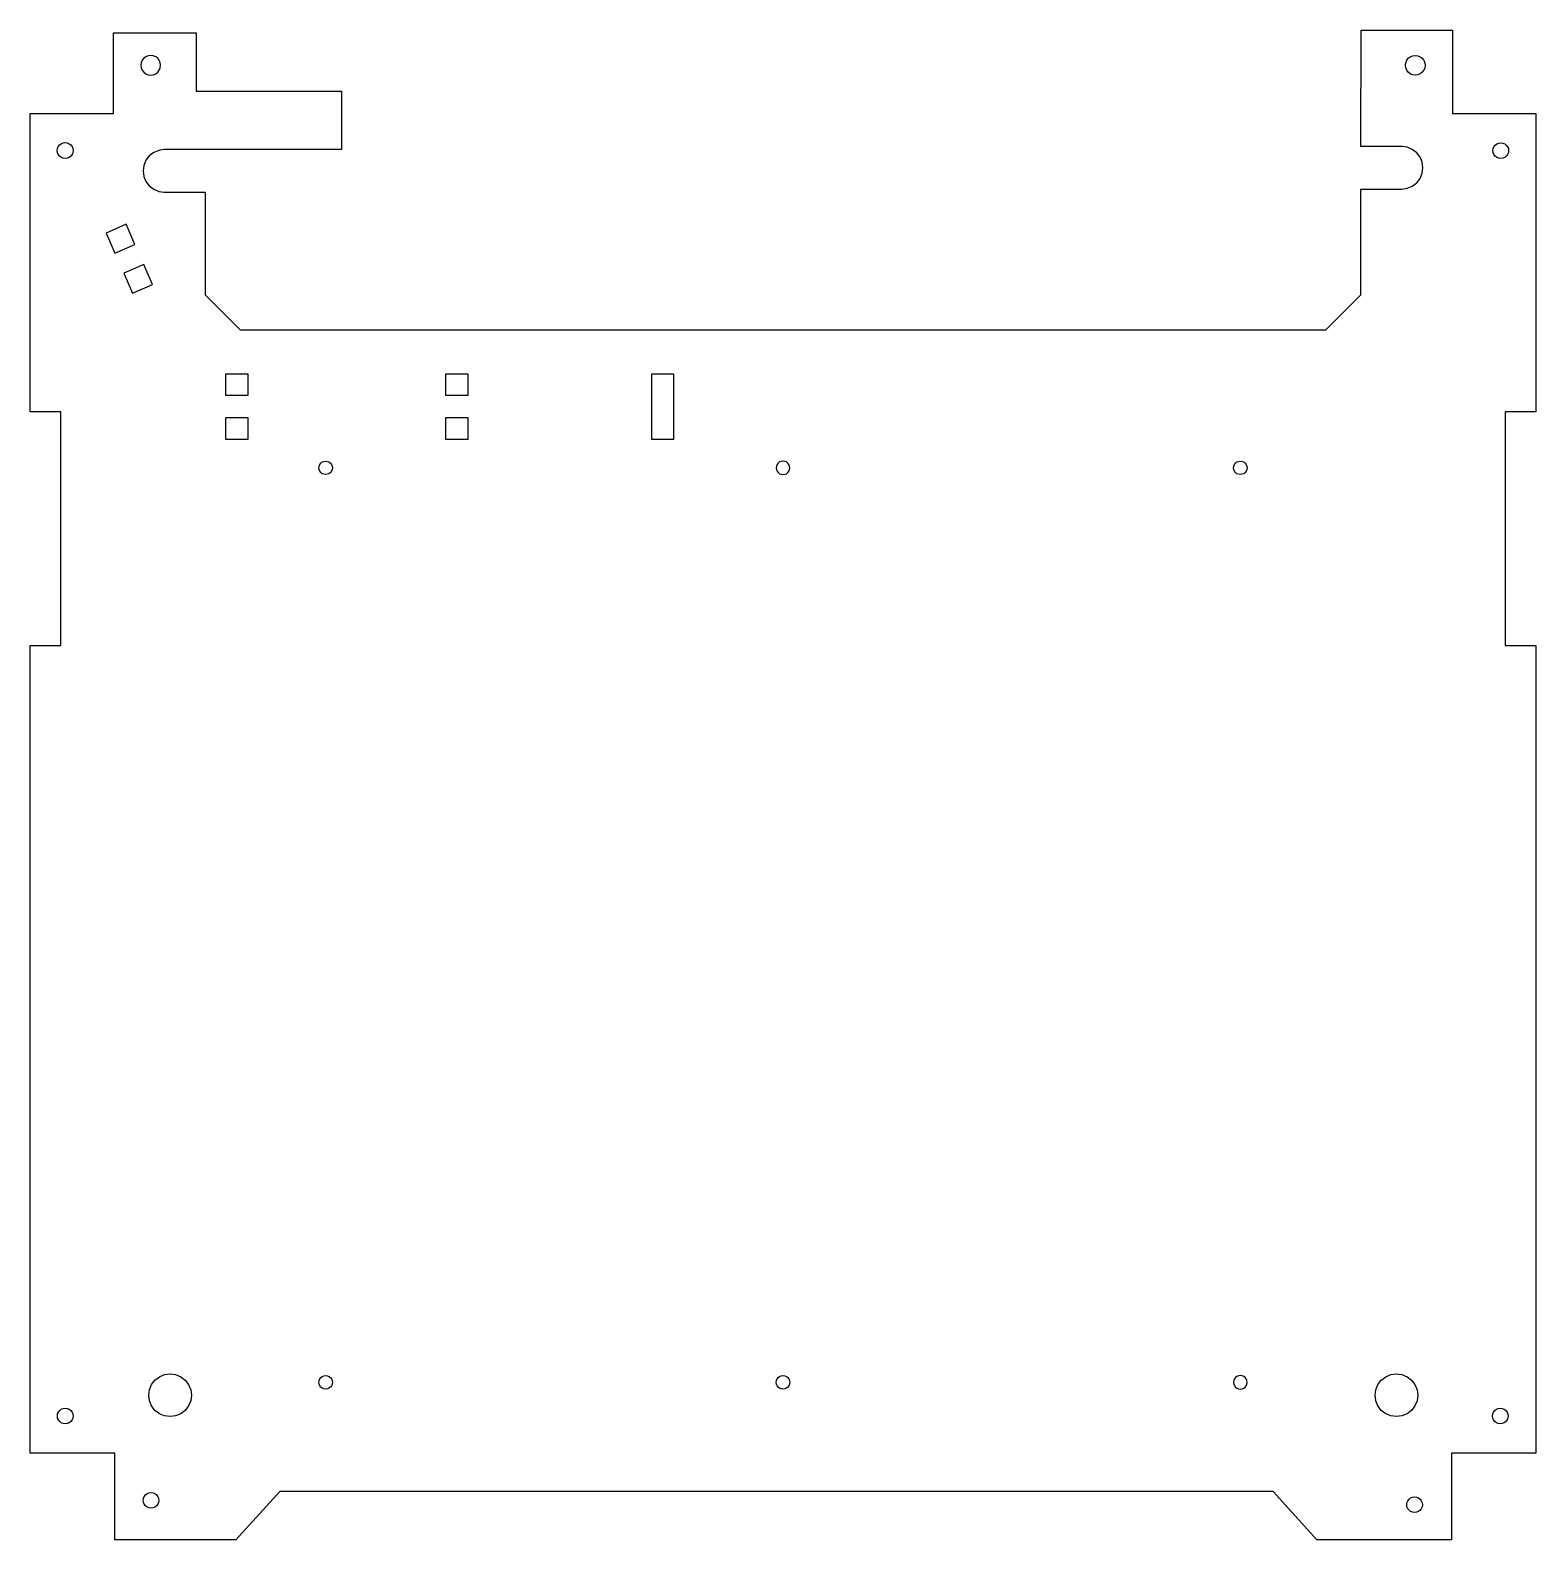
# Model space of a CAD drawing. Extents: x 1223 to 1567, y 946 to 1291.
import ezdxf

# ---------------------------------------------------------------- set-up
doc = ezdxf.new("R2010")
doc.units = 0
doc.header["$MEASUREMENT"] = 0
doc.layers.add('t1', color=5, linetype='Continuous')
doc.layers.add('t2', color=1, linetype='Continuous')

msp = doc.modelspace()

# ---------------------------------------------------------------- linework, layer by layer
at = {"layer": 't1'}
for points in [[(1249.05, 1284.07), (1248.83, 1283.52), (1248.75, 1282.94), (1248.83, 1282.37), (1249.05, 1281.82), (1249.41, 1281.36), (1249.87, 1281), (1250.41, 1280.78), (1250.99, 1280.7), (1251.57, 1280.78), (1252.11, 1281), (1252.58, 1281.36), (1252.93, 1281.82), (1253.16, 1282.37), (1253.23, 1282.94), (1253.16, 1283.52), (1252.93, 1284.07), (1252.58, 1284.53), (1252.11, 1284.89), (1251.57, 1285.11), (1250.99, 1285.19), (1250.41, 1285.11), (1249.87, 1284.89), (1249.41, 1284.53)], [(1541.01, 1284.89), (1541.48, 1284.53), (1541.65, 1284.3), (1541.83, 1284.07), (1542.06, 1283.53), (1542.13, 1282.95), (1542.06, 1282.37), (1541.83, 1281.83), (1541.48, 1281.36), (1541.01, 1281.01), (1540.47, 1280.78), (1539.89, 1280.71), (1539.31, 1280.78), (1538.77, 1281.01), (1538.31, 1281.36), (1537.95, 1281.83), (1537.73, 1282.37), (1537.65, 1282.95), (1537.73, 1283.53), (1537.95, 1284.07), (1538.31, 1284.53), (1538.77, 1284.89), (1539.31, 1285.11), (1539.89, 1285.19), (1540.47, 1285.11)], [(1232.35, 1265.02), (1232.73, 1264.73), (1233.02, 1264.35), (1233.21, 1263.91), (1233.27, 1263.43), (1233.21, 1262.96), (1233.02, 1262.52), (1232.73, 1262.14), (1232.35, 1261.85), (1231.91, 1261.67), (1231.44, 1261.6), (1230.97, 1261.67), (1230.52, 1261.85), (1230.14, 1262.14), (1229.85, 1262.52), (1229.67, 1262.96), (1229.61, 1263.43), (1229.67, 1263.91), (1229.85, 1264.35), (1230.14, 1264.73), (1230.52, 1265.02), (1230.97, 1265.2), (1231.44, 1265.27), (1231.91, 1265.2)], [(1557.71, 1262.97), (1557.65, 1263.44), (1557.71, 1263.9), (1557.89, 1264.33), (1558.18, 1264.7), (1558.55, 1264.99), (1558.98, 1265.17), (1559.44, 1265.23), (1559.91, 1265.17), (1560.34, 1264.99), (1560.71, 1264.7), (1560.99, 1264.33), (1561.17, 1263.9), (1561.23, 1263.44), (1561.17, 1262.97), (1560.99, 1262.54), (1560.71, 1262.17), (1560.34, 1261.89), (1559.91, 1261.71), (1559.44, 1261.65), (1558.98, 1261.71), (1558.55, 1261.89), (1558.18, 1262.17), (1557.89, 1262.54)], [(1247.38, 1242.01), (1245.37, 1246.59), (1240.79, 1244.57), (1242.8, 1240)], [(1244.81, 1235.42), (1246.82, 1230.84), (1251.4, 1232.85), (1249.39, 1237.43)], [(1268.14, 1212.44), (1273.14, 1212.44), (1273.14, 1207.44), (1268.14, 1207.44)], [(1318.44, 1212.44), (1323.44, 1212.44), (1323.44, 1207.44), (1318.44, 1207.44)], [(1370.44, 1197.44), (1365.44, 1197.44), (1365.44, 1212.44), (1370.44, 1212.44)], [(1268.14, 1197.44), (1268.14, 1202.44), (1273.14, 1202.44), (1273.14, 1197.44)], [(1323.44, 1202.44), (1323.44, 1197.44), (1318.44, 1197.44), (1318.44, 1202.44)], [(1292.48, 1190.93), (1292.43, 1190.54), (1292.28, 1190.16), (1292.03, 1189.85), (1291.71, 1189.6), (1291.34, 1189.45), (1290.94, 1189.39), (1290.54, 1189.45), (1290.17, 1189.6), (1289.85, 1189.85), (1289.61, 1190.16), (1289.45, 1190.54), (1289.4, 1190.93), (1289.45, 1191.33), (1289.61, 1191.7), (1289.85, 1192.02), (1290.17, 1192.27), (1290.54, 1192.42), (1290.94, 1192.48), (1291.34, 1192.42), (1291.71, 1192.27), (1292.03, 1192.02), (1292.28, 1191.7), (1292.43, 1191.33)], [(1394.11, 1190.16), (1394.35, 1189.85), (1394.67, 1189.6), (1395.04, 1189.45), (1395.44, 1189.39), (1395.84, 1189.45), (1396.21, 1189.6), (1396.53, 1189.85), (1396.78, 1190.16), (1396.93, 1190.54), (1396.98, 1190.93), (1396.93, 1191.33), (1396.78, 1191.7), (1396.53, 1192.02), (1396.21, 1192.27), (1395.84, 1192.42), (1395.44, 1192.48), (1395.04, 1192.42), (1394.67, 1192.27), (1394.35, 1192.02), (1394.11, 1191.7), (1393.95, 1191.33), (1393.9, 1190.93), (1393.95, 1190.54)], [(1501.28, 1190.16), (1501.03, 1189.85), (1500.71, 1189.6), (1500.34, 1189.45), (1499.94, 1189.39), (1499.54, 1189.45), (1499.17, 1189.6), (1498.85, 1189.85), (1498.61, 1190.16), (1498.45, 1190.54), (1498.4, 1190.93), (1498.45, 1191.33), (1498.61, 1191.7), (1498.85, 1192.02), (1499.17, 1192.27), (1499.54, 1192.42), (1499.94, 1192.48), (1500.34, 1192.42), (1500.71, 1192.27), (1501.03, 1192.02), (1501.28, 1191.7), (1501.43, 1191.33), (1501.48, 1190.93), (1501.43, 1190.54)], [(1255.4, 983.88), (1256.67, 983.71), (1257.85, 983.22), (1258.86, 982.45), (1259.64, 981.43), (1260.12, 980.25), (1260.29, 978.99), (1260.12, 977.72), (1259.64, 976.54), (1258.86, 975.53), (1257.85, 974.75), (1256.67, 974.26), (1255.4, 974.1), (1254.13, 974.26), (1252.96, 974.75), (1251.94, 975.53), (1251.17, 976.54), (1250.68, 977.72), (1250.51, 978.99), (1250.68, 980.25), (1251.17, 981.43), (1251.94, 982.45), (1252.96, 983.22), (1254.13, 983.71)], [(1292.03, 983.02), (1292.28, 982.7), (1292.43, 982.33), (1292.48, 981.93), (1292.43, 981.54), (1292.28, 981.16), (1292.03, 980.85), (1291.71, 980.6), (1291.34, 980.45), (1290.94, 980.39), (1290.54, 980.45), (1290.17, 980.6), (1289.85, 980.85), (1289.61, 981.16), (1289.45, 981.54), (1289.4, 981.93), (1289.45, 982.33), (1289.61, 982.7), (1289.85, 983.02), (1290.17, 983.27), (1290.54, 983.42), (1290.94, 983.48), (1291.34, 983.42), (1291.71, 983.27)], [(1395.44, 983.48), (1395.84, 983.42), (1396.21, 983.27), (1396.53, 983.02), (1396.78, 982.7), (1396.93, 982.33), (1396.98, 981.93), (1396.93, 981.54), (1396.78, 981.16), (1396.53, 980.85), (1396.21, 980.6), (1395.84, 980.45), (1395.44, 980.39), (1395.04, 980.45), (1394.67, 980.6), (1394.35, 980.85), (1394.11, 981.16), (1393.95, 981.54), (1393.9, 981.93), (1393.95, 982.33), (1394.11, 982.7), (1394.35, 983.02), (1394.67, 983.27), (1395.04, 983.42)], [(1501.28, 981.16), (1501.43, 981.54), (1501.48, 981.93), (1501.43, 982.33), (1501.28, 982.7), (1501.03, 983.02), (1500.71, 983.27), (1500.34, 983.42), (1499.94, 983.48), (1499.54, 983.42), (1499.17, 983.27), (1498.85, 983.02), (1498.61, 982.7), (1498.45, 982.33), (1498.4, 981.93), (1498.45, 981.54), (1498.61, 981.16), (1498.85, 980.85), (1499.17, 980.6), (1499.54, 980.45), (1499.94, 980.39), (1500.34, 980.45), (1500.71, 980.6), (1501.03, 980.85)], [(1539.06, 975.53), (1538.05, 974.75), (1536.87, 974.26), (1535.6, 974.1), (1534.33, 974.26), (1533.16, 974.75), (1532.14, 975.53), (1531.37, 976.54), (1530.88, 977.72), (1530.71, 978.99), (1530.88, 980.25), (1531.37, 981.43), (1532.14, 982.45), (1533.16, 983.22), (1534.33, 983.71), (1535.6, 983.88), (1536.87, 983.71), (1538.05, 983.22), (1539.06, 982.45), (1539.84, 981.43), (1540.32, 980.25), (1540.49, 978.99), (1540.32, 977.72), (1539.84, 976.54)], [(1230.55, 975.79), (1230.98, 975.97), (1231.44, 976.03), (1231.91, 975.97), (1232.34, 975.79), (1232.71, 975.5), (1232.99, 975.13), (1233.17, 974.7), (1233.23, 974.24), (1233.17, 973.78), (1232.99, 973.34), (1232.71, 972.97), (1232.34, 972.69), (1231.91, 972.51), (1231.44, 972.45), (1230.98, 972.51), (1230.55, 972.69), (1230.18, 972.97), (1229.89, 973.34), (1229.71, 973.78), (1229.65, 974.24), (1229.71, 974.7), (1229.89, 975.13), (1230.18, 975.5)], [(1561.14, 974.24), (1561.07, 973.77), (1560.9, 973.34), (1560.61, 972.97), (1560.24, 972.69), (1559.81, 972.51), (1559.35, 972.45), (1558.88, 972.51), (1558.45, 972.69), (1558.08, 972.97), (1557.79, 973.34), (1557.62, 973.77), (1557.55, 974.24), (1557.62, 974.7), (1557.79, 975.13), (1558.08, 975.5), (1558.45, 975.79), (1558.88, 975.97), (1559.35, 976.03), (1559.81, 975.97), (1560.24, 975.79), (1560.61, 975.5), (1560.9, 975.13), (1561.07, 974.7)], [(1251.04, 953.17), (1250.58, 953.23), (1250.15, 953.41), (1249.78, 953.69), (1249.49, 954.06), (1249.31, 954.5), (1249.25, 954.96), (1249.31, 955.42), (1249.49, 955.85), (1249.78, 956.23), (1250.15, 956.51), (1250.58, 956.69), (1251.04, 956.75), (1251.51, 956.69), (1251.94, 956.51), (1252.31, 956.23), (1252.59, 955.85), (1252.77, 955.42), (1252.83, 954.96), (1252.77, 954.5), (1252.59, 954.06), (1252.31, 953.69), (1251.94, 953.41), (1251.51, 953.23)], [(1541.53, 953.96), (1541.47, 953.5), (1541.29, 953.06), (1541.01, 952.69), (1540.64, 952.41), (1540.21, 952.23), (1539.74, 952.17), (1539.28, 952.23), (1538.85, 952.41), (1538.48, 952.69), (1538.19, 953.06), (1538.01, 953.5), (1537.95, 953.96), (1538.01, 954.42), (1538.19, 954.85), (1538.48, 955.23), (1538.85, 955.51), (1539.28, 955.69), (1539.74, 955.75), (1540.21, 955.69), (1540.64, 955.51), (1541.01, 955.23), (1541.29, 954.85), (1541.47, 954.42)]]:
    msp.add_lwpolyline(points, close=True, dxfattribs=at)
at = {"layer": 't2'}
msp.add_lwpolyline([(1519.44, 1222.44), (1527.45, 1230.44), (1527.49, 1254.65), (1536.8, 1254.65), (1538.06, 1254.82), (1539.23, 1255.3), (1540.23, 1256.07), (1541, 1257.08), (1541.49, 1258.25), (1541.65, 1259.5), (1541.49, 1260.76), (1541, 1261.93), (1540.23, 1262.93), (1539.23, 1263.7), (1538.06, 1264.19), (1536.8, 1264.35), (1527.5, 1264.35), (1527.54, 1290.95), (1548.44, 1290.95), (1548.44, 1271.94), (1567.44, 1271.94), (1567.44, 1203.76), (1560.44, 1203.76), (1560.44, 1150.36), (1567.44, 1150.36), (1567.45, 965.74), (1548.15, 965.74), (1548.15, 945.95), (1517.44, 945.95), (1507.44, 956.95), (1280.44, 956.95), (1270.44, 945.95), (1242.74, 945.95), (1242.74, 965.74), (1223.44, 965.74), (1223.44, 1150.36), (1230.44, 1150.36), (1230.44, 1203.76), (1223.44, 1203.76), (1223.44, 1271.93), (1242.44, 1271.93), (1242.44, 1290.33), (1261.34, 1290.33), (1261.36, 1276.99), (1294.57, 1277.03), (1294.58, 1263.69), (1254.08, 1263.65), (1252.83, 1263.49), (1251.66, 1263), (1250.65, 1262.23), (1249.88, 1261.23), (1249.4, 1260.06), (1249.23, 1258.8), (1249.4, 1257.55), (1249.88, 1256.38), (1250.65, 1255.37), (1251.66, 1254.6), (1252.83, 1254.12), (1254.08, 1253.95), (1263.4, 1253.95), (1263.43, 1230.44), (1271.44, 1222.44)], close=True, dxfattribs=at)

doc.saveas('drawing.dxf')
